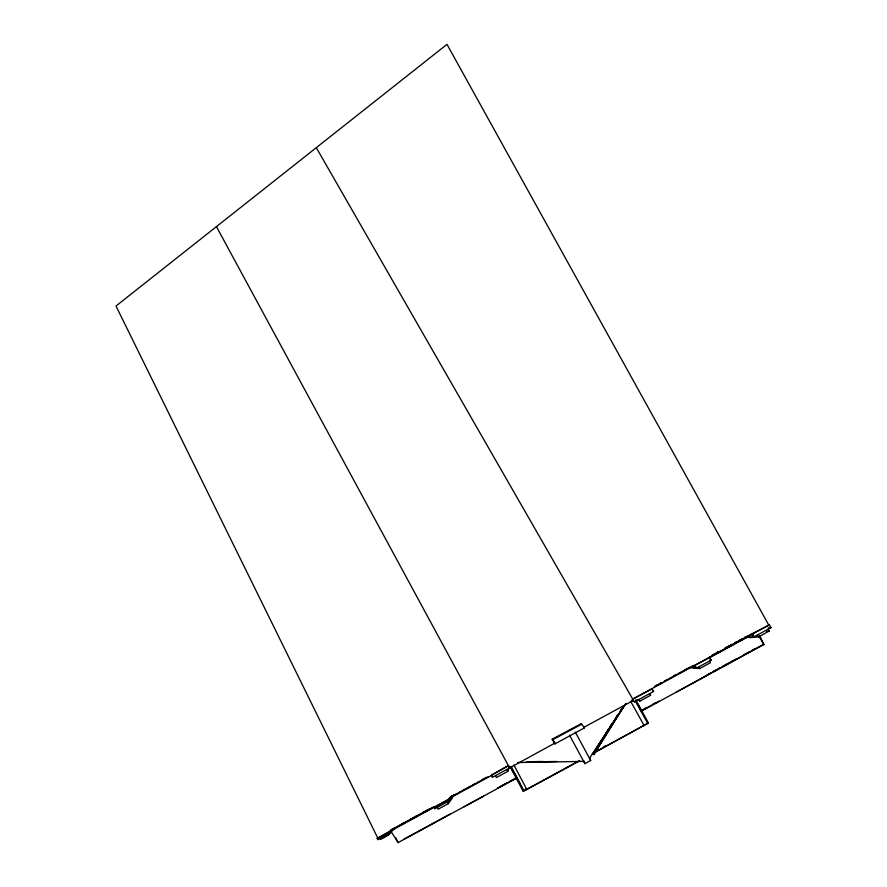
<?xml version="1.0" encoding="UTF-8"?>
<svg xmlns="http://www.w3.org/2000/svg" width="887" height="887" viewBox="0 0 887 887"><rect width="100%" height="100%" fill="white"/><g stroke="black" fill="none" stroke-linecap="round" stroke-linejoin="round"><path stroke-width="1.33" d="M517.121 778.165L513.274 771.701M491.409 775.327L508.595 765.525L491.564 775.027L492.451 777.311L554.896 743.106L552.257 739.148L581.262 723.648L584.411 727.872L554.952 743.905L552.257 739.148M495.478 775.659L496.465 777.533L507.796 771.38L509.094 767.787M509.648 767.954L216.483 226.695M497.441 788.099L516.866 777.877M422.223 813.035L427.711 810.274M483.548 796.193L464.234 806.693M492.451 777.311L491.564 775.027M635.768 699.898L648.397 722.894L592.228 753.939M625.257 704.112L593.869 754.748L593.192 753.229L608.438 729.147M593.725 754.427L623.628 706.407M593.603 754.138L622.741 707.527M593.447 753.795L618.172 714.412M620.357 710.942L621.809 708.624M593.314 753.506L612.939 722.395M615.123 718.936L617.297 715.487M609.89 726.863L612.074 723.415M686.072 669.33L685.341 669.851M523.075 790.838L523.008 791.027A6.786 0.565 -28.8 0 0 526.856 789.474L578.169 761.578M589.522 758.285L626 703.579M437.291 807.358L438.222 809.166L448.401 803.633L452.603 797.491L451.705 795.761M434.286 807.07L434.619 808.822L449.842 800.54L453.789 794.874M433.943 807.514L449.166 799.231L451.705 795.672M450.208 800.063L449.343 798.367L449.853 797.635L460.686 791.736M380.035 838.514L380.523 839.468L388.273 835.255L394.948 827.837M390.302 831.529L387.785 834.301L388.273 835.255M389.26 831.829L389.914 833.137L377.829 839.712L377.175 838.403L389.26 831.829L390.923 830.01L434.131 806.97M377.175 838.403L449.465 798.81M377.685 837.86L115.997 306.026L446.993 44.35L768.752 625.091L769.484 624.991L771.003 627.597L754.161 636.766L745.257 637.653M416.424 816.262L416.469 815.696M720.133 651.501L719.013 652.211M673.765 676.127L674.042 675.273M429.009 809.454L428.099 810.042M416.225 816.417L412.145 818.801M731.487 645.359L730.578 645.924M743.084 639.072L742.053 639.704M415.471 816.417L414.717 816.883M719.457 651.424L718.792 651.834M673.499 676.293L672.812 676.714M525.259 789.264L525.858 788.887M486.375 777.356L485.588 777.821M402.31 824.09L403.907 822.526M685.019 670.051L684.265 670.505M661.258 683.001L661.946 682.58L654.684 686.582M427.102 810.153L426.181 810.685M401.878 824.345L400.492 825.143M718.625 652.444L713.248 655.138M730.189 646.157L728.859 646.9M413.841 817.393L412.898 817.925M473.436 784.441L472.505 784.973M710.886 672.756L700.652 678.899M713.281 671.404L716.873 669.386M484.701 778.331L483.759 778.864M660.427 683.478L659.507 683.988M671.98 677.191L671.06 677.701M717.982 652.3L717.062 652.81M741.632 639.937L740.235 640.702M683.389 671.004L682.447 671.514M450.031 797.38L457.248 793.455M459.643 792.146L470.465 786.259M472.871 784.951L475.266 783.642M477.672 782.334L480.078 781.026M482.484 779.717L484.89 778.409M463.103 790.428L478.747 781.902M481.164 780.593L488.382 776.657M392.109 829.356L394.504 828.059M400.48 824.81L407.654 820.907M410.038 819.61L420.793 813.756M423.188 812.448L425.583 811.15M427.966 809.853L430.361 808.556M654.484 686.527L656.912 685.207M659.473 683.777L661.902 682.458M664.186 681.238L666.758 679.819M673.887 675.961L676.471 674.53M683.755 670.572L689.654 667.379M716.264 652.91L718.692 651.59M724.757 648.286L732.03 644.328M734.458 643.008L736.875 641.689M739.303 640.37L741.732 639.039M744.16 637.72L746.588 636.4M390.579 830.376L419.329 814.743M421.724 813.434L433.699 806.915M449.343 798.367L491.72 775.316M664.407 681.283L666.836 679.963M671.703 677.313L669.264 678.644L670.117 678.211M674.131 675.994L693.567 665.416M711.707 655.548L718.991 651.579M726.287 647.61L732.363 644.306M734.791 642.975L742.086 639.006M744.515 637.686L769.484 624.991M768.752 625.091L632.73 699.089L316.404 147.852M690.053 667.667L696.517 668.122L711.163 660.161L709.123 657.533L752.01 634.216L753.473 636.822M652.067 688.877L632.741 699.1L634.471 701.883L653.542 691.505L651.723 688.755L653.542 691.505M696.029 668.077L694.543 665.461L709.667 657.533M709.478 657.744L750.724 635.292L750.225 634.427M633.44 700.375L584.101 727.218L584.411 727.872M637.032 699.61L639.959 701.074L650.692 695.242L649.761 693.567M693.268 668.022L699.699 668.565L710.443 662.722L709.489 661.07M749.659 637.675L758.54 636.866L769.273 631.023L768.175 629.138M499.869 786.78L507.164 782.811M509.604 781.48L515.68 778.176M403.696 839.302L450.097 814.055M390.967 831.341L398.119 842.606L516.91 777.977M642.21 710.01L646.933 707.438M652.843 704.223L655.216 702.936M718.049 668.743L720.388 667.467M722.739 666.192L728.604 662.999M730.955 661.724L735.645 659.174M743.949 654.65L749.825 651.457M752.165 650.182L754.515 648.907M641.323 710.831L659.108 701.151M763.707 644.284L675.772 692.437M759.782 635.713L763.851 644.516L641.467 711.097L636.556 701.883M593.858 752.132L596.286 750.801M603.57 746.843L605.998 745.523M579.821 760.414L524.006 790.794L511.112 766.435M593.17 753.152L647.765 723.437L635.735 701.739M569.521 735.19L584.877 763.652L590.675 760.492L589.644 757.831M425.239 811.206L424.319 811.694M400.015 825.398L398.662 826.107M552.279 739.902L581.55 724.269L581.262 723.648M728.382 647.155L725.167 648.73M659.03 684.243L657.655 684.964M483.282 779.108L481.974 779.784M727.684 647.033L726.752 647.51M739.758 640.957L736.609 642.432M411.69 819.045L410.193 819.788M681.504 672.002L680.628 672.446M423.487 812.126L422.534 812.57M398.263 826.307L396.977 826.872M657.234 685.163L655.959 685.74M725.91 647.92L725.145 648.109M714.357 654.196L713.669 654.517M668.399 679.076L667.49 679.475M679.885 672.789L678.976 673.155M647.244 723.049L648.452 722.794M768.308 627.941L771.003 627.597M766.612 631.322L769.273 631.023M526.645 761.756L543.077 761.478M526.49 762L556.726 761.489M517.609 762.532L583.724 761.412M711.163 660.161L709.123 657.533M631.367 700.187L634.471 701.883M641.822 711.84L638.518 705.409M759.738 637.443L763.851 644.516M757.443 634.981L758.54 636.866M752.642 634.15L754.161 636.766M510.735 767.31L515.092 774.839M698.756 666.902L699.699 668.565M695.031 665.494L696.517 668.122M639.028 699.399L639.959 701.074M630.779 701.506L644.184 725.677M575.297 732.074L590.675 760.492M508.495 765.803L508.961 766.667M513.928 765.082L526.856 789.474M517.077 778.342L520.292 784.407M510.147 766.734L523.008 791.027M509.06 766.379L509.748 767.676M506.799 769.506L507.796 771.38M449.354 798.344L450.23 800.041M449.166 799.231L449.842 800.54M447.469 801.826L448.401 803.633M395.635 837.694L398.141 842.65M583.979 760.913L584.877 763.652M554.896 743.106L554.952 743.905"/></g></svg>
